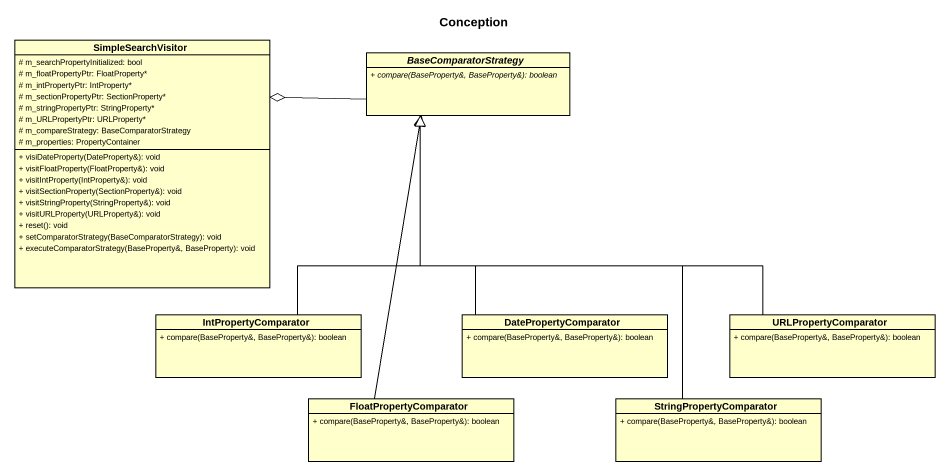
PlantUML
@startuml
title Conception
hide circle
hide empty members
skinparam classAttributeIconSize 0
class SimpleSearchVisitor {
  # m_searchPropertyInitialized: bool
  # m_floatPropertyPtr: FloatProperty*
  # m_intPropertyPtr: IntProperty*
  # m_sectionPropertyPtr: SectionProperty*
  # m_stringPropertyPtr: StringProperty*
  # m_URLPropertyPtr: URLProperty*
  # m_compareStrategy: BaseComparatorStrategy
  # m_properties: PropertyContainer
  + visiDateProperty(DateProperty&): void
  + visitFloatProperty(FloatProperty&): void
  + visitIntProperty(IntProperty&): void
  + visitSectionProperty(SectionProperty&): void
  + visitStringProperty(StringProperty&): void
  + visitURLProperty(URLProperty&): void
  + reset(): void
  + setComparatorStrategy(BaseComparatorStrategy): void
  + executeComparatorStrategy(BaseProperty&, BaseProperty): void
}
abstract class BaseComparatorStrategy {
  {abstract} + compare(BaseProperty&, BaseProperty&): boolean
}
class IntPropertyComparator {
  + compare(BaseProperty&, BaseProperty&): boolean
}
class DatePropertyComparator {
  + compare(BaseProperty&, BaseProperty&): boolean
}
class URLPropertyComparator {
  + compare(BaseProperty&, BaseProperty&): boolean
}
class FloatPropertyComparator {
  + compare(BaseProperty&, BaseProperty&): boolean
}
class StringPropertyComparator {
  + compare(BaseProperty&, BaseProperty&): boolean
}
BaseComparatorStrategy -left-o SimpleSearchVisitor
IntPropertyComparator -up-|> BaseComparatorStrategy
DatePropertyComparator -up-|> BaseComparatorStrategy
URLPropertyComparator -up-|> BaseComparatorStrategy
FloatPropertyComparator -up-|> BaseComparatorStrategy
StringPropertyComparator -up-|> BaseComparatorStrategy
@enduml
